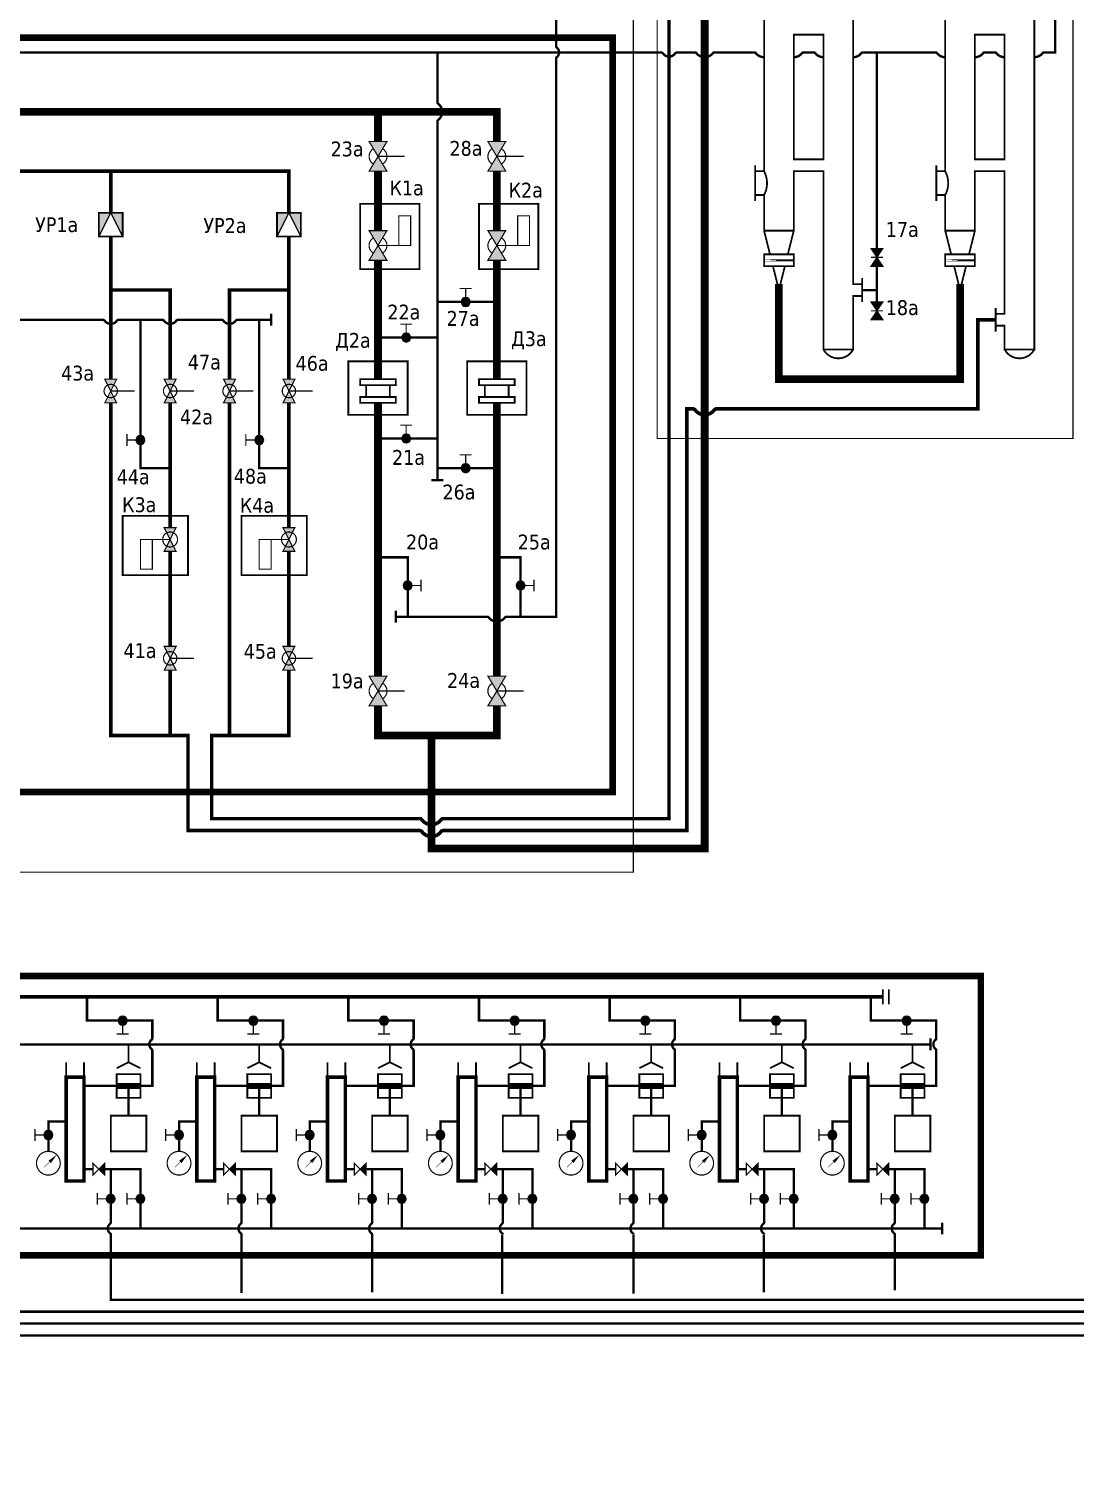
# Paper-space layout 'Layout1' of a CAD drawing. Header units: millimetres. Extents: x 40 to 1011, y 21 to 714.
# Drawn here: x 580.3 to 756.5, y 20.8 to 262 of the extents above; entities that cross this region are included whole.
import ezdxf

# ---------------------------------------------------------------- set-up
doc = ezdxf.new("R2010")
doc.units = ezdxf.units.MM
doc.linetypes.add('ACAD_ISO03W100', pattern=[30, 12, -18])
doc.linetypes.add('ACAD_ISO04W100', pattern=[30, 24, -3, 0, -3])
for name, color, linetype in [('Газ', 30, 'Continuous'), ('Диафрагмы 150', 7, 'Continuous'), ('Дренаж', 202, 'Continuous'), ('Емкости', 7, 'Continuous'), ('Задвижки 50', 7, 'Continuous'), ('Изм.приб.', 7, 'Continuous'), ('Клапаны 10', 7, 'Continuous'), ('Конденсат', 102, 'Continuous'), ('Краны 15', 7, 'Continuous'), ('Краны шар.пн.прив.100', 7, 'Continuous'), ('Краны шар.прив.150', 7, 'Continuous'), ('Краны шар.ручн.100', 7, 'Continuous'), ('Краны шар.ручн.150', 7, 'Continuous'), ('Метанол', 5, 'Continuous'), ('Площадки', 7, 'Continuous'), ('Трубы 57', 7, 'Continuous'), ('Трубы 89', 7, 'Continuous'), ('Штрих пункт.', 7, 'ACAD_ISO04W100')]:
    doc.layers.add(name, color=color, linetype=linetype)

# ---------------------------------------------------------------- blocks, each defined once
blk = doc.blocks.new('Заглушка 57')
at = {"layer": 'Трубы 57', "const_width": 0.4}
blk.add_lwpolyline([(0, 1), (0, -1)], dxfattribs=at)
blk = doc.blocks.new('Клапан 10')
at = {"layer": 'Клапаны 10'}
blk.add_hatch(color=256, dxfattribs=at).paths.add_polyline_path([(2, 1), (1, 0), (2, -1)])
at = {"layer": 'Клапаны 10', "const_width": 0.2}
blk.add_lwpolyline([(0, 1), (0, -1), (2, 1), (2, -1)], close=True, dxfattribs=at)
blk = doc.blocks.new('Кран 15')
at = {"layer": 'Краны 15'}
blk.add_hatch(color=256, dxfattribs=at).paths.add_polyline_path([(-0.75, 0.75, 1), (0.75, 0.75, 1)])
at = {"layer": 'Краны 15', "const_width": 0.2}
for points in [[(-2.25, 1.75), (-2.25, -0.25)], [(-0.75, 0.75), (-2.25, 0.75)]]:
    blk.add_lwpolyline(points, dxfattribs=at)
at = {"layer": 'Краны 15'}
blk.add_lwpolyline([(-0.75, 0.75, 1), (0.75, 0.75, 1), (-0.75, 0.75, 1)], format="xyb", dxfattribs=at)
blk = doc.blocks.new('Пересеч. 57-57')
at = {"layer": 'Трубы 57'}
blk.add_lwpolyline([(-1, 0, 0.4, 0.4, -0.236068), (-0.8, -0.1, 0.4, 0.4, 0.236068), (0, -0.5, 0.4, 0.4, 0.236068), (0.8, -0.1, 0.4, 0.4, -0.236068), (1, 0, 0, 0, 0)], format="xyseb", dxfattribs=at)
blk = doc.blocks.new('Изм.приб.')
at = {"layer": 'Изм.приб.', "const_width": 0.2}
blk.add_lwpolyline([(-2, 0, 1), (2, 0, 1), (-2, 0, 0.780776)], format="xyb", dxfattribs=at)
at = {"layer": 'Изм.приб.', "const_width": 0.1}
blk.add_lwpolyline([(0.21, 0.21), (-0.71, -0.71)], dxfattribs=at)
at = {"layer": 'Изм.приб.'}
blk.add_solid([(0.01, 0.41), (1.41, 1.41), (0.41, 0.01)], dxfattribs=at)
blk = doc.blocks.new('Пересеч. 57-108')
at = {"layer": 'Трубы 57', "const_width": 0.4}
blk.add_lwpolyline([(-1.4, 0, -0.236068), (-1, -0.2, 0.236068), (0, -0.7, 0.236068), (1, -0.2, -0.236068), (1.4, 0)], format="xyb", dxfattribs=at)
blk = doc.blocks.new('Кран шар.ручн.100 непрох.')
at = {"layer": 'Краны шар.ручн.100'}
h = blk.add_hatch(color=256, dxfattribs=at)
h.paths.add_polyline_path([(2, 0), (0, 1), (0, -1)])
h.paths.add_polyline_path([(2, 0), (4, -1), (4, 1)])
at = {"layer": 'Краны шар.ручн.100', "const_width": 0.2}
blk.add_lwpolyline([(2, 4), (2, 0)], dxfattribs=at)
blk.add_lwpolyline([(0, -1), (0, 1), (4, -1), (4, 1)], close=True, dxfattribs=at)
blk.add_lwpolyline([(0.875, 0, 1), (3.125, 0, 1), (0.875, 0, 1)], format="xyb", dxfattribs=at)
blk = doc.blocks.new('Кран шар.прив.100')
at = {"layer": 'Краны шар.пн.прив.100'}
h = blk.add_hatch(color=256, dxfattribs=at)
h.paths.add_polyline_path([(0, -1), (2, 0), (0, 1)])
h.paths.add_polyline_path([(2, 0), (4, -1), (4, 1)])
at = {"layer": 'Краны шар.пн.прив.100', "const_width": 0.2}
for points in [[(-3, 3), (2, 3), (2, 5), (-3, 5)], [(0, -1), (0, 1), (4, -1), (4, 1)]]:
    blk.add_lwpolyline(points, close=True, dxfattribs=at)
blk.add_lwpolyline([(2, 0), (2, 5)], dxfattribs=at)
blk.add_lwpolyline([(2, 1.25, 1.010442), (2, -1.25, 1.010442), (2, 1.25, 4.236068)], format="xyb", dxfattribs=at)
blk = doc.blocks.new('Кран шар.ручн.150')
at = {"layer": 'Краны шар.ручн.150'}
h = blk.add_hatch(color=256, dxfattribs=at)
h.paths.add_polyline_path([(2.5, 0), (0, 1.5), (0, -1.5)])
h.paths.add_polyline_path([(2.5, 0), (5, -1.5), (5, 1.5)])
at = {"layer": 'Краны шар.ручн.150', "const_width": 0.2}
blk.add_lwpolyline([(2.5, 0), (2.5, 4.5)], dxfattribs=at)
blk.add_lwpolyline([(5, -1.5), (0, 1.5), (0, -1.5), (5, 1.5)], close=True, dxfattribs=at)
for points in [[(3.79, 0.77, 0.56619), (1.21, 0.77)], [(1.21, -0.77, 0.56619), (3.79, -0.77)]]:
    blk.add_lwpolyline(points, format="xyb", dxfattribs=at)
blk = doc.blocks.new('Кран шар.прив.150')
at = {"layer": 'Краны шар.прив.150'}
h = blk.add_hatch(color=256, dxfattribs=at)
h.paths.add_polyline_path([(2.5, 0), (0, 1.5), (0, -1.5)])
h.paths.add_polyline_path([(2.5, 0), (5, -1.5), (5, 1.5)])
at = {"layer": 'Краны шар.прив.150', "const_width": 0.2}
for points in [[(-2.5, 3.5), (2.5, 3.5), (2.5, 5.5), (-2.5, 5.5)], [(5, -1.5), (0, 1.5), (0, -1.5), (5, 1.5)]]:
    blk.add_lwpolyline(points, close=True, dxfattribs=at)
blk.add_lwpolyline([(2.5, 0), (2.5, 3.5)], dxfattribs=at)
for points in [[(3.79, 0.77, 0.56619), (1.21, 0.77)], [(1.21, -0.77, 0.56619), (3.79, -0.77)]]:
    blk.add_lwpolyline(points, format="xyb", dxfattribs=at)
blk = doc.blocks.new('Диафрагма 150')
at = {"layer": 'Диафрагмы 150', "const_width": 0.3}
for points in [[(-3, 1), (3, 1), (3, 2), (-3, 2)], [(-3, -2), (3, -2), (3, -1), (-3, -1)]]:
    blk.add_lwpolyline(points, close=True, dxfattribs=at)
for points in [[(-2, 1), (-2, -1)], [(2, 1), (2, -1)]]:
    blk.add_lwpolyline(points, dxfattribs=at)
blk = doc.blocks.new('Пересеч. 57-159')
at = {"layer": 'Трубы 57'}
blk.add_lwpolyline([(-1.6, 0, 0.4, 0.4, -0.236068), (-1.4, -0.1, 0.4, 0.4, 0.236068), (0, -0.8, 0.4, 0.4, 0.236068), (1.4, -0.1, 0.4, 0.4, -0.236068), (1.6, 0, 0, 0, 0)], format="xyseb", dxfattribs=at)
blk = doc.blocks.new('Пересеч. 89-219')
at = {"layer": 'Трубы 89', "const_width": 0.6}
blk.add_lwpolyline([(-2, 0, -0.236068), (-1.6, -0.2, 0.236068), (0, -1, 0.236068), (1.6, -0.2, -0.236068), (2, 0)], format="xyb", dxfattribs=at)
blk = doc.blocks.new('Задвижка 50 непрох.')
at = {"layer": 'Задвижки 50'}
h = blk.add_hatch(color=256, dxfattribs=at)
h.paths.add_polyline_path([(0, 1), (0, -1), (1.5, 0)])
h.paths.add_polyline_path([(3, -1), (3, 1), (1.5, 0)])
at = {"layer": 'Задвижки 50', "const_width": 0.2}
blk.add_lwpolyline([(3, -1), (3, 1), (0, -1), (0, 1)], close=True, dxfattribs=at)
blk.add_lwpolyline([(1.5, 1), (1.5, -1)], dxfattribs=at)

psp = doc.layouts.get("Layout1")

# ---------------------------------------------------------------- hatches: boundary and pattern name
at = {"layer": 'Конденсат'}
h = psp.add_hatch(color=256, dxfattribs=at)
h.paths.add_polyline_path([(594.09, 231.03), (592.09, 231.03), (592.09, 227.03)])
h.paths.add_polyline_path([(596.09, 231.03), (594.09, 231.03), (596.09, 227.03)])
h = psp.add_hatch(color=256, dxfattribs=at)
h.paths.add_polyline_path([(624.09, 231.03), (622.09, 231.03), (622.09, 227.03)])
h.paths.add_polyline_path([(626.09, 231.03), (624.09, 231.03), (626.09, 227.03)])

# ---------------------------------------------------------------- linework, layer by layer
at = {"layer": 'Газ'}
psp.add_lwpolyline([(659.09, 243.03, 1.3, 1.3, 0), (659.09, 248.03, 1.3, 1.3, 0), (554.09, 248.03, 1.3, 1.3, 0), (554.09, 489.53, 1.3, 1.3, 0)], format="xyseb", dxfattribs=at)
for points, const_width in [([(669.09, 259.03), (669.09, 334.03), (699.09, 334.03)], 0.4), ([(706.59, 297.03), (706.59, 308.03), (694.09, 308.03), (694.09, 124.03), (648.09, 124.03), (648.09, 143.03), (659.09, 143.03), (659.09, 148.03)], 1.3), ([(660.69, 163.03), (669.09, 163.03), (669.09, 257.03)], 0.4), ([(639.09, 248.03), (639.09, 243.03)], 1.3), ([(639.09, 238.03), (639.09, 228.03)], 1.3), ([(659.09, 238.03), (659.09, 228.03)], 1.3), ([(659.09, 228.03), (659.09, 238.03)], 1.3), ([(639.09, 223.03), (639.09, 203.03)], 1.3), ([(659.09, 203.03), (659.09, 223.03)], 1.3), ([(706.59, 219.03), (706.59, 203.03), (737.09, 203.03), (737.09, 219.03)], 1.3), ([(639.09, 199.03), (639.09, 153.03)], 1.3), ([(659.09, 153.03), (659.09, 199.03)], 1.3), ([(639.09, 173.03), (644.09, 173.03), (644.09, 163.03)], 0.4), ([(659.09, 173.03), (663.09, 173.03), (663.09, 163.03)], 0.4), ([(642.09, 163.03), (657.49, 163.03)], 0.4), ([(639.09, 148.03), (639.09, 143.03), (648.09, 143.03)], 1.3)]:
    psp.add_lwpolyline(points, dxfattribs=dict(at, const_width=const_width))
at = {"layer": 'Газ', "const_width": 0.3}
for points in [[(636.09, 221.53), (646.09, 221.53), (646.09, 232.53), (636.09, 232.53)], [(656.09, 221.53), (666.09, 221.53), (666.09, 232.53), (656.09, 232.53)], [(634.09, 206.03), (644.09, 206.03), (644.09, 197.03), (634.09, 197.03)], [(654.09, 206.03), (664.09, 206.03), (664.09, 197.03), (654.09, 197.03)]]:
    psp.add_lwpolyline(points, close=True, dxfattribs=at)
at = {"layer": 'Дренаж'}
for points, const_width in [([(751.19, 258.03), (753.09, 258.03), (753.09, 292.03)], 0.4), ([(460.09, 258.03), (686.69, 258.03)], 0.4), ([(649.09, 258.03), (649.09, 249.63)], 0.4), ([(689.49, 258.03), (692.49, 258.03)], 0.4), ([(695.69, 258.03), (702.49, 258.03)], 0.4), ([(710.69, 258.03), (712.49, 258.03)], 0.4), ([(720.69, 258.03), (732.99, 258.03)], 0.4), ([(723.09, 258.03), (723.09, 225.03)], 0.4), ([(741.19, 258.03), (742.99, 258.03)], 0.4), ([(649.09, 246.43), (649.09, 186.03)], 0.4), ([(723.09, 222.03), (723.09, 218.03), (720.59, 218.03)], 0.4), ([(723.09, 218.03), (723.09, 216.03)], 0.4), ([(649.09, 216.03), (659.09, 216.03)], 0.4), ([(567.49, 213.03), (592.69, 213.03)], 0.4), ([(595.49, 213.03), (602.69, 213.03)], 0.4), ([(599.09, 213.03), (599.09, 188.03), (604.09, 188.03)], 0.4), ([(605.49, 213.03), (612.69, 213.03)], 0.4), ([(615.49, 213.03), (621.09, 213.03)], 0.4), ([(619.09, 213.03), (619.09, 188.03), (624.09, 188.03)], 0.4), ([(639.09, 210.03), (649.09, 210.03)], 0.4), ([(639.09, 193.03), (649.09, 193.03)], 0.4), ([(649.09, 188.03), (659.09, 188.03)], 0.4), ([(597.09, 91.03), (597.09, 88.03)], 0.3), ([(619.09, 91.03), (619.09, 88.03)], 0.3), ([(641.09, 91.03), (641.09, 88.03)], 0.3), ([(663.09, 91.03), (663.09, 88.03)], 0.3), ([(685.09, 91.03), (685.09, 88.03)], 0.3), ([(707.09, 91.03), (707.09, 88.03)], 0.3), ([(729.09, 91.03), (729.09, 88.03)], 0.3), ([(597.09, 88.03), (595.09, 87.03)], 0.3), ([(597.09, 88.03), (599.09, 87.03)], 0.3), ([(619.09, 88.03), (617.09, 87.03)], 0.3), ([(619.09, 88.03), (621.09, 87.03)], 0.3), ([(641.09, 88.03), (639.09, 87.03)], 0.3), ([(641.09, 88.03), (643.09, 87.03)], 0.3), ([(663.09, 88.03), (661.09, 87.03)], 0.3), ([(663.09, 88.03), (665.09, 87.03)], 0.3), ([(685.09, 88.03), (683.09, 87.03)], 0.3), ([(685.09, 88.03), (687.09, 87.03)], 0.3), ([(707.09, 88.03), (705.09, 87.03)], 0.3), ([(707.09, 88.03), (709.09, 87.03)], 0.3), ([(729.09, 88.03), (727.09, 87.03)], 0.3), ([(729.09, 88.03), (731.09, 87.03)], 0.3)]:
    psp.add_lwpolyline(points, dxfattribs=dict(at, const_width=const_width))
at = {"layer": 'Дренаж', "const_width": 0.4}
for points in [[(702.49, 258.03, -0.236068), (702.69, 257.93, 0.236068), (704.09, 257.23)], [(710.69, 258.03, 0.236068), (710.49, 257.93, -0.236068), (709.09, 257.23)], [(712.49, 258.03, -0.236068), (712.69, 257.93, 0.236068), (714.09, 257.23)], [(720.69, 258.03, 0.236068), (720.49, 257.93, -0.236068), (719.09, 257.23)], [(732.99, 258.03, -0.236068), (733.19, 257.93, 0.236068), (734.59, 257.23)], [(741.19, 258.03, 0.236068), (740.99, 257.93, -0.236068), (739.59, 257.23)], [(742.99, 258.03, -0.236068), (743.19, 257.93, 0.236068), (744.59, 257.23)], [(751.19, 258.03, 0.236068), (750.99, 257.93, -0.236068), (749.59, 257.23)]]:
    psp.add_lwpolyline(points, format="xyb", dxfattribs=at)
at = {"layer": 'Дренаж'}
psp.add_lwpolyline([(732.09, 91.03, 0.4, 0.4, 0), (510.09, 91.03, 0.4, 0.4, 0), (510.09, 21.03, 0.4, 0.4, 0), (505.09, 21.03, 0, 0, 0)], format="xyseb", dxfattribs=at)
at = {"layer": 'Емкости'}
for points in [[(712.59, 304.03, 0.3, 0.3, 0), (714.09, 304.03, 0.3, 0.3, 0), (714.09, 308.03, 0.3, 0.3, 0), (719.09, 308.03, 0.3, 0.3, 0), (719.09, 219.03, 0.3, 0.3, 0), (720.59, 219.03, 0, 0, 0)], [(743.09, 212.03, 0.3, 0.3, 0), (744.59, 212.03, 0.3, 0.3, 0), (744.59, 208.03, 0.3, 0.3, 0), (749.59, 208.03, 0.3, 0.3, 0), (749.59, 297.03, 0.3, 0.3, 0), (751.09, 297.03, 0, 0, 0)], [(702.59, 238.03, 0.3, 0.3, 0), (704.09, 238.03, 0.3, 0.3, 0), (704.09, 273.03, 0.3, 0.3, 0), (702.59, 273.03, 0, 0, 0)], [(733.09, 238.03, 0.3, 0.3, 0), (734.59, 238.03, 0.3, 0.3, 0), (734.59, 273.03, 0.3, 0.3, 0), (733.09, 273.03, 0, 0, 0)], [(702.59, 234.03, 0.3, 0.3, 0), (704.09, 234.03, 0.3, 0.3, 0), (704.09, 228.03, 0.3, 0.3, 0), (709.09, 228.03, 0.3, 0.3, 0), (709.09, 238.03, 0.3, 0.3, 0), (714.09, 238.03, 0.3, 0.3, 0), (714.09, 208.03, 0.3, 0.3, 0), (719.09, 208.03, 0.3, 0.3, 0), (719.09, 217.03, 0.3, 0.3, 0), (720.59, 217.03, 0, 0, 0)], [(733.09, 234.03, 0.3, 0.3, 0), (734.59, 234.03, 0.3, 0.3, 0), (734.59, 228.03, 0.3, 0.3, 0), (739.59, 228.03, 0.3, 0.3, 0), (739.59, 238.03, 0.3, 0.3, 0), (744.59, 238.03, 0.3, 0.3, 0), (744.59, 214.03, 0.3, 0.3, 0), (743.09, 214.03, 0, 0, 0)]]:
    psp.add_lwpolyline(points, format="xyseb", dxfattribs=at)
at = {"layer": 'Емкости', "const_width": 0.3}
for points in [[(714.09, 240.03), (714.09, 261.03), (709.09, 261.03), (709.09, 240.03)], [(744.59, 240.03), (744.59, 261.03), (739.59, 261.03), (739.59, 240.03)], [(704.09, 222.03), (709.09, 222.03), (709.09, 224.03), (704.09, 224.03)], [(704.09, 223.03), (709.09, 223.03), (709.09, 223.03), (704.09, 223.03)], [(734.59, 222.03), (739.59, 222.03), (739.59, 224.03), (734.59, 224.03)], [(734.59, 223.03), (739.59, 223.03), (739.59, 223.03), (734.59, 223.03)]]:
    psp.add_lwpolyline(points, close=True, dxfattribs=at)
for points in [[(702.59, 233.03), (702.59, 239.03)], [(733.09, 233.03), (733.09, 239.03)], [(704.09, 228.03), (705.09, 224.03)], [(709.09, 228.03), (708.09, 224.03)], [(734.59, 228.03), (735.59, 224.03)], [(739.59, 228.03), (738.59, 224.03)], [(705.59, 222.03), (706.59, 218.03)], [(707.59, 222.03), (706.59, 218.03)], [(736.09, 222.03), (737.09, 218.03)], [(738.09, 222.03), (737.09, 218.03)], [(720.59, 216.03), (720.59, 220.03)], [(743.09, 211.03), (743.09, 215.03)]]:
    psp.add_lwpolyline(points, dxfattribs=at)
for points in [[(704.09, 234.03, 0.25), (704.09, 238.03)], [(734.59, 234.03, 0.25), (734.59, 238.03)], [(714.09, 208.03, 0.6), (719.09, 208.03)], [(744.59, 208.03, 0.6), (749.59, 208.03)]]:
    psp.add_lwpolyline(points, format="xyb", dxfattribs=at)
at = {"layer": 'Конденсат', "color": 3, "const_width": 0.6}
for points in [[(650.09, 129.03), (688.09, 129.03), (688.09, 312.03), (697.69, 312.03)], [(562.09, 246.03), (562.09, 238.03), (624.09, 238.03), (624.09, 231.03)], [(594.09, 238.03), (594.09, 231.03)], [(594.09, 227.03), (594.09, 203.03)], [(624.09, 227.03), (624.09, 203.03)], [(594.09, 218.03), (604.09, 218.03), (604.09, 203.03)], [(624.09, 218.03), (614.09, 218.03), (614.09, 203.03)], [(696.09, 198.03), (740.09, 198.03), (740.09, 213.03), (743.09, 213.03)], [(594.09, 199.03), (594.09, 143.03), (607.09, 143.03), (607.09, 127.03), (646.09, 127.03)], [(604.09, 199.03), (604.09, 178.03)], [(624.09, 199.03), (624.09, 178.03)], [(650.09, 127.03), (691.09, 127.03), (691.09, 198.03), (692.09, 198.03)], [(604.09, 174.03), (604.09, 158.03)], [(624.09, 174.03), (624.09, 158.03)], [(604.09, 154.03), (604.09, 143.03)], [(624.09, 154.03), (624.09, 143.03), (611.09, 143.03), (611.09, 129.03), (646.09, 129.03)]]:
    psp.add_lwpolyline(points, dxfattribs=at)
at = {"layer": 'Конденсат', "const_width": 0.3}
for points in [[(592.09, 231.03), (596.09, 231.03), (596.09, 227.03), (592.09, 227.03)], [(622.09, 231.03), (626.09, 231.03), (626.09, 227.03), (622.09, 227.03)], [(596.09, 180.03), (607.09, 180.03), (607.09, 170.03), (596.09, 170.03)], [(616.09, 180.03), (627.09, 180.03), (627.09, 170.03), (616.09, 170.03)]]:
    psp.add_lwpolyline(points, close=True, dxfattribs=at)
at = {"layer": 'Конденсат'}
for points in [[(592.09, 227.03), (594.09, 231.03)], [(594.09, 231.03), (596.09, 227.03)], [(622.09, 227.03), (624.09, 231.03)], [(624.09, 231.03), (626.09, 227.03)]]:
    psp.add_lwpolyline(points, dxfattribs=at)
at = {"layer": 'Конденсат', "const_width": 0.6}
psp.add_lwpolyline([(614.09, 199.03), (614.09, 143.03)], dxfattribs=at)
at = {"layer": 'Метанол'}
for points, const_width in [([(529.1, 48.04), (529.09, 42.03), (771.09, 42.03), (771.09, 114.03)], 0.4), ([(550.09, 48.03), (550.09, 44.03), (768.09, 44.03), (768.09, 114.03)], 0.4), ([(572.1, 48.01), (572.1, 46.03), (765.09, 46.03), (765.09, 114.03)], 0.4), ([(594.08, 48.46), (594.09, 48.03), (762.09, 48.03), (762.09, 114.03)], 0.4), ([(504.09, 90.03), (504.09, 99.03), (724.09, 99.03)], 0.6), ([(590.09, 99.03), (590.09, 95.03), (601.09, 95.03), (601.09, 92.03)], 0.4), ([(612.09, 99.03), (612.09, 95.03), (623.09, 95.03), (623.09, 92.03)], 0.4), ([(634.09, 99.03), (634.09, 95.03), (645.09, 95.03), (645.09, 92.03)], 0.4), ([(656.09, 99.03), (656.09, 95.03), (667.09, 95.03), (667.09, 92.03)], 0.4), ([(678.09, 99.03), (678.09, 95.03), (689.09, 95.03), (689.09, 92.03)], 0.4), ([(700.09, 99.03), (700.09, 95.03), (711.09, 95.03), (711.09, 92.03)], 0.4), ([(722.09, 99.03), (722.09, 95.03), (733.09, 95.03), (733.09, 92.03)], 0.4), ([(601.09, 90.03), (601.09, 84.03), (589.59, 84.03)], 0.4), ([(623.09, 90.03), (623.09, 84.03), (611.59, 84.03)], 0.4), ([(645.09, 90.03), (645.09, 84.03), (633.59, 84.03)], 0.4), ([(667.09, 90.03), (667.09, 84.03), (655.59, 84.03)], 0.4), ([(689.09, 90.03), (689.09, 84.03), (677.59, 84.03)], 0.4), ([(711.09, 90.03), (711.09, 84.03), (699.59, 84.03)], 0.4), ([(733.09, 90.03), (733.09, 84.03), (721.59, 84.03)], 0.4), ([(586.59, 85.53), (586.59, 88.03)], 0.3), ([(589.59, 85.53), (589.59, 88.03)], 0.3), ([(608.59, 85.53), (608.59, 88.03)], 0.3), ([(611.59, 85.53), (611.59, 88.03)], 0.3), ([(630.59, 85.53), (630.59, 88.03)], 0.3), ([(633.59, 85.53), (633.59, 88.03)], 0.3), ([(652.59, 85.53), (652.59, 88.03)], 0.3), ([(655.59, 85.53), (655.59, 88.03)], 0.3), ([(674.59, 85.53), (674.59, 88.03)], 0.3), ([(677.59, 85.53), (677.59, 88.03)], 0.3), ([(696.59, 85.53), (696.59, 88.03)], 0.3), ([(699.59, 85.53), (699.59, 88.03)], 0.3), ([(718.59, 85.53), (718.59, 88.03)], 0.3), ([(721.59, 85.53), (721.59, 88.03)], 0.3), ([(595.09, 84.03), (599.09, 84.03)], 1), ([(617.09, 84.03), (621.09, 84.03)], 1), ([(639.09, 84.03), (643.09, 84.03)], 1), ([(661.09, 84.03), (665.09, 84.03)], 1), ([(683.09, 84.03), (687.09, 84.03)], 1), ([(705.09, 84.03), (709.09, 84.03)], 1), ([(727.09, 84.03), (731.09, 84.03)], 1), ([(586.59, 78.03), (583.59, 78.03), (583.59, 73.03)], 0.4), ([(608.59, 78.03), (605.59, 78.03), (605.59, 73.03)], 0.4), ([(630.59, 78.03), (627.59, 78.03), (627.59, 73.03)], 0.4), ([(652.59, 78.03), (649.59, 78.03), (649.59, 73.03)], 0.4), ([(674.59, 78.03), (671.59, 78.03), (671.59, 73.03)], 0.4), ([(696.59, 78.03), (693.59, 78.03), (693.59, 73.03)], 0.4), ([(718.59, 78.03), (715.59, 78.03), (715.59, 73.03)], 0.4), ([(589.59, 70.03), (591.09, 70.03)], 0.4), ([(593.09, 70.03), (599.09, 70.03), (599.09, 60.03)], 0.4), ([(594.09, 70.03), (594.09, 61.03)], 0.4), ([(611.59, 70.03), (613.09, 70.03)], 0.4), ([(615.09, 70.03), (621.09, 70.03), (621.09, 60.03)], 0.4), ([(616.09, 70.03), (616.09, 61.03)], 0.4), ([(633.59, 70.03), (635.09, 70.03)], 0.4), ([(637.09, 70.03), (643.09, 70.03), (643.09, 60.03)], 0.4), ([(638.09, 70.03), (638.09, 61.03)], 0.4), ([(655.59, 70.03), (657.09, 70.03)], 0.4), ([(659.09, 70.03), (665.09, 70.03), (665.09, 60.03)], 0.4), ([(660.09, 70.03), (660.09, 61.03)], 0.4), ([(677.59, 70.03), (679.09, 70.03)], 0.4), ([(681.09, 70.03), (687.09, 70.03), (687.09, 60.03)], 0.4), ([(682.09, 70.03), (682.09, 61.03)], 0.4), ([(699.59, 70.03), (701.09, 70.03)], 0.4), ([(703.09, 70.03), (709.09, 70.03), (709.09, 60.03)], 0.4), ([(704.09, 70.03), (704.09, 61.03)], 0.4), ([(721.59, 70.03), (723.09, 70.03)], 0.4), ([(725.09, 70.03), (731.09, 70.03), (731.09, 60.03)], 0.4), ([(726.09, 70.03), (726.09, 61.03)], 0.4), ([(531.09, 60.03), (734.09, 60.03)], 0.4), ([(594.09, 59.03), (594.09, 48.03)], 0.4), ([(616.09, 59.03), (616.09, 49.19)], 0.4), ([(638.09, 59.03), (638.09, 49.31)], 0.4), ([(659.97, 58.97), (659.97, 48.99)], 0.4), ([(682.09, 59), (682.09, 49.09)], 0.4), ([(704.05, 59), (704.05, 49.26)], 0.4), ([(726.11, 59.03), (726.11, 49.65)], 0.4)]:
    psp.add_lwpolyline(points, dxfattribs=dict(at, const_width=const_width))
for points, const_width in [([(514.09, 103.03), (741.09, 103.03), (741.09, 55.03), (514.09, 55.03)], 0.1), ([(740.09, 56.03), (515.09, 56.03), (515.09, 102.03), (740.09, 102.03)], 0.1), ([(586.59, 68.03), (589.59, 68.03), (589.59, 85.53), (586.59, 85.53)], 0.6), ([(595.09, 86.03), (599.09, 86.03), (599.09, 82.03), (595.09, 82.03)], 0.3), ([(608.59, 68.03), (611.59, 68.03), (611.59, 85.53), (608.59, 85.53)], 0.6), ([(617.09, 86.03), (621.09, 86.03), (621.09, 82.03), (617.09, 82.03)], 0.3), ([(630.59, 68.03), (633.59, 68.03), (633.59, 85.53), (630.59, 85.53)], 0.6), ([(639.09, 86.03), (643.09, 86.03), (643.09, 82.03), (639.09, 82.03)], 0.3), ([(652.59, 68.03), (655.59, 68.03), (655.59, 85.53), (652.59, 85.53)], 0.6), ([(661.09, 86.03), (665.09, 86.03), (665.09, 82.03), (661.09, 82.03)], 0.3), ([(674.59, 68.03), (677.59, 68.03), (677.59, 85.53), (674.59, 85.53)], 0.6), ([(683.09, 86.03), (687.09, 86.03), (687.09, 82.03), (683.09, 82.03)], 0.3), ([(696.59, 68.03), (699.59, 68.03), (699.59, 85.53), (696.59, 85.53)], 0.6), ([(705.09, 86.03), (709.09, 86.03), (709.09, 82.03), (705.09, 82.03)], 0.3), ([(718.59, 68.03), (721.59, 68.03), (721.59, 85.53), (718.59, 85.53)], 0.6), ([(727.09, 86.03), (731.09, 86.03), (731.09, 82.03), (727.09, 82.03)], 0.3), ([(594.09, 79.03), (600.09, 79.03), (600.09, 73.03), (594.09, 73.03)], 0.3), ([(616.09, 79.03), (622.09, 79.03), (622.09, 73.03), (616.09, 73.03)], 0.3), ([(638.09, 79.03), (644.09, 79.03), (644.09, 73.03), (638.09, 73.03)], 0.3), ([(660.09, 79.03), (666.09, 79.03), (666.09, 73.03), (660.09, 73.03)], 0.3), ([(682.09, 79.03), (688.09, 79.03), (688.09, 73.03), (682.09, 73.03)], 0.3), ([(704.09, 79.03), (710.09, 79.03), (710.09, 73.03), (704.09, 73.03)], 0.3), ([(726.09, 79.03), (732.09, 79.03), (732.09, 73.03), (726.09, 73.03)], 0.3)]:
    psp.add_lwpolyline(points, close=True, dxfattribs=dict(at, const_width=const_width))
at = {"layer": 'Метанол', "linetype": 'ACAD_ISO03W100', "const_width": 1}
psp.add_lwpolyline([(514.59, 102.53), (740.59, 102.53), (740.59, 55.53), (514.59, 55.53)], close=True, dxfattribs=at)
at = {"layer": 'Метанол'}
for points in [[(597.09, 84.03, 0.4, 0.4, 0), (597.09, 79.03, 0, 0, 0)], [(619.09, 84.03, 0.4, 0.4, 0), (619.09, 79.03, 0, 0, 0)], [(641.09, 84.03, 0.4, 0.4, 0), (641.09, 79.03, 0, 0, 0)], [(663.09, 84.03, 0.4, 0.4, 0), (663.09, 79.03, 0, 0, 0)], [(685.09, 84.03, 0.4, 0.4, 0), (685.09, 79.03, 0, 0, 0)], [(707.09, 84.03, 0.4, 0.4, 0), (707.09, 79.03, 0, 0, 0)], [(729.09, 84.03, 0.4, 0.4, 0), (729.09, 79.03, 0, 0, 0)]]:
    psp.add_lwpolyline(points, format="xyseb", dxfattribs=at)
at = {"layer": 'Площадки', "const_width": 0.1}
for points in [[(464.09, 261.03), (679.09, 261.03), (679.09, 133.03), (464.09, 133.03)], [(678.09, 134.03), (465.09, 134.03), (465.09, 260.03), (678.09, 260.03)]]:
    psp.add_lwpolyline(points, close=True, dxfattribs=at)
at = {"layer": 'Площадки', "linetype": 'ACAD_ISO03W100', "ltscale": 1.5, "const_width": 1}
psp.add_lwpolyline([(464.59, 260.53), (678.59, 260.53), (678.59, 133.53), (464.59, 133.53)], close=True, dxfattribs=at)
at = {"layer": 'Трубы 89', "const_width": 0.3}
for points in [[(724.09, 100.28), (724.09, 97.78)], [(725.09, 100.28), (725.09, 97.78)]]:
    psp.add_lwpolyline(points, dxfattribs=at)
at = {"layer": 'Штрих пункт.', "const_width": 0.2}
for points in [[(682.09, 422.03), (462.09, 422.03), (462.09, 120.03), (682.09, 120.03)], [(686.09, 193.03), (756.09, 193.03), (756.09, 339.03), (686.09, 339.03)]]:
    psp.add_lwpolyline(points, close=True, dxfattribs=at)

# ---------------------------------------------------------------- block references
at = {"layer": 'Газ'}
for name, p, rotation in [('Пересеч. 57-57', (669.09, 258.03), 90), ('Кран шар.ручн.150', (639.09, 243.03), 270), ('Кран шар.ручн.150', (659.09, 243.03), 270), ('Кран шар.прив.150', (639.09, 228.03), 270), ('Кран шар.прив.150', (659.09, 228.03), 270), ('Кран 15', (644.09, 169.03), 180), ('Кран 15', (663.09, 169.03), 180), ('Кран шар.ручн.150', (639.09, 153.03), 270), ('Кран шар.ручн.150', (659.09, 153.03), 270)]:
    psp.add_blockref(name, p, dxfattribs=dict(at, rotation=rotation))
for name, p in [('Диафрагма 150', (639.09, 201.03)), ('Диафрагма 150', (659.09, 201.03)), ('Заглушка 57', (642.09, 163.03)), ('Пересеч. 57-159', (659.09, 163.03))]:
    psp.add_blockref(name, p, dxfattribs=at)
at = {"layer": 'Дренаж'}
for name, p in [('Пересеч. 57-108', (688.09, 258.03)), ('Пересеч. 57-159', (694.09, 258.03)), ('Пересеч. 57-108', (594.09, 213.03)), ('Пересеч. 57-108', (604.09, 213.03)), ('Пересеч. 57-108', (614.09, 213.03)), ('Заглушка 57', (621.09, 213.03)), ('Кран 15', (599.09, 192.03)), ('Кран 15', (619.09, 192.03))]:
    psp.add_blockref(name, p, dxfattribs=at)
for name, p, rotation in [('Пересеч. 57-159', (649.09, 248.03), 90), ('Задвижка 50 непрох.', (723.09, 225.03), 270), ('Кран 15', (653.09, 216.03), 270), ('Задвижка 50 непрох.', (723.09, 216.03), 270), ('Кран 15', (643.09, 210.03), 270), ('Кран 15', (643.09, 193.03), 270), ('Кран 15', (653.09, 188.03), 270), ('Заглушка 57', (649.09, 186.03), 270)]:
    psp.add_blockref(name, p, dxfattribs=dict(at, rotation=rotation))
at = {"layer": 'Конденсат'}
for name, p, rotation in [('Кран шар.ручн.100 непрох.', (594.09, 203.03), 270), ('Кран шар.ручн.100 непрох.', (604.09, 203.03), 270), ('Кран шар.ручн.100 непрох.', (614.09, 203.03), 270), ('Кран шар.ручн.100 непрох.', (624.09, 203.03), 270), ('Кран шар.прив.100', (604.09, 174.03), 90), ('Кран шар.прив.100', (624.09, 174.03), 90), ('Кран шар.ручн.100 непрох.', (604.09, 158.03), 270), ('Кран шар.ручн.100 непрох.', (624.09, 158.03), 270)]:
    psp.add_blockref(name, p, dxfattribs=dict(at, rotation=rotation))
for p in [(694.09, 198.03), (648.09, 129.03), (648.09, 127.03)]:
    psp.add_blockref('Пересеч. 89-219', p, dxfattribs=at)
at = {"layer": 'Метанол'}
for name, p, rotation in [('Кран 15', (596.84, 95.03), 90), ('Кран 15', (618.84, 95.03), 90), ('Кран 15', (640.84, 95.03), 90), ('Кран 15', (662.84, 95.03), 90), ('Кран 15', (684.84, 95.03), 90), ('Кран 15', (706.84, 95.03), 90), ('Кран 15', (728.84, 95.03), 90), ('Пересеч. 57-57', (601.09, 91.03), 270), ('Пересеч. 57-57', (623.09, 91.03), 270), ('Пересеч. 57-57', (645.09, 91.03), 270), ('Пересеч. 57-57', (667.09, 91.03), 270), ('Пересеч. 57-57', (689.09, 91.03), 270), ('Пересеч. 57-57', (711.09, 91.03), 270), ('Пересеч. 57-57', (733.09, 91.03), 270), ('Пересеч. 57-57', (594.09, 60.03), 270), ('Пересеч. 57-57', (616.09, 60.03), 270), ('Пересеч. 57-57', (638.09, 60.03), 270), ('Пересеч. 57-57', (660.09, 60.03), 270), ('Пересеч. 57-57', (682.09, 60.03), 270), ('Пересеч. 57-57', (704.09, 60.03), 270), ('Пересеч. 57-57', (726.09, 60.03), 270)]:
    psp.add_blockref(name, p, dxfattribs=dict(at, rotation=rotation))
for name, p in [('Заглушка 57', (732.09, 91.03)), ('Кран 15', (583.59, 75.03)), ('Кран 15', (605.59, 75.03)), ('Кран 15', (627.59, 75.03)), ('Кран 15', (649.59, 75.03)), ('Кран 15', (671.59, 75.03)), ('Кран 15', (693.59, 75.03)), ('Кран 15', (715.59, 75.03)), ('Изм.приб.', (583.59, 71.03)), ('Изм.приб.', (605.59, 71.03)), ('Изм.приб.', (627.59, 71.03)), ('Изм.приб.', (649.59, 71.03)), ('Изм.приб.', (671.59, 71.03)), ('Изм.приб.', (693.59, 71.03)), ('Изм.приб.', (715.59, 71.03)), ('Клапан 10', (591.09, 70.03)), ('Клапан 10', (613.09, 70.03)), ('Клапан 10', (635.09, 70.03)), ('Клапан 10', (657.09, 70.03)), ('Клапан 10', (679.09, 70.03)), ('Клапан 10', (701.09, 70.03)), ('Клапан 10', (723.09, 70.03)), ('Кран 15', (594.09, 64.28)), ('Кран 15', (599.09, 64.28)), ('Кран 15', (616.09, 64.28)), ('Кран 15', (621.09, 64.28)), ('Кран 15', (638.09, 64.28)), ('Кран 15', (643.09, 64.28)), ('Кран 15', (660.09, 64.28)), ('Кран 15', (665.09, 64.28)), ('Кран 15', (682.09, 64.28)), ('Кран 15', (687.09, 64.28)), ('Кран 15', (704.09, 64.28)), ('Кран 15', (709.09, 64.28)), ('Кран 15', (726.09, 64.28)), ('Кран 15', (731.09, 64.28)), ('Заглушка 57', (734.09, 60.03))]:
    psp.add_blockref(name, p, dxfattribs=at)

# ---------------------------------------------------------------- texts
at = {"layer": 'Газ', "char_height": 2.5, "attachment_point": 1}
for s, insert, width in [('{\\fTahoma|b0|i0|c204|p32;23а}', (631.11, 243.03), 7.9849), ('{\\fTahoma|b0|i0|c204|p32;28а}', (651.12, 243.13), 7.9849), ('{\\fTahoma|b0|i0|c204|p32;К1а}', (641.02, 236.46), 11.794), ('{\\fTahoma|b0|i0|c204|p32;К2а}', (661.08, 236.1), 11.3555), ('{\\fTahoma|b0|i0|c204|p32;Д2а}', (631.88, 210.8), 8.7146), ('{\\fTahoma|b0|i0|c204|p32;Д3а}', (661.5, 211.08), 9.6732), ('{\\fTahoma|b0|i0|c204|p32;20а}', (643.81, 176.86), 7.9849), ('{\\fTahoma|b0|i0|c204|p32;25а}', (662.61, 176.86), 7.9849), ('{\\fTahoma|b0|i0|c204|p32;19а}', (631.11, 153.46), 7.9849), ('{\\fTahoma|b0|i0|c204|p32;24а}', (650.72, 153.55), 7.9849)]:
    psp.add_mtext(s, dxfattribs=dict(at, insert=insert, width=width))
at = {"layer": 'Дренаж', "char_height": 2.5, "attachment_point": 1}
for s, insert, width in [('{\\fTahoma|b0|i0|c204|p32;17а}', (724.58, 229.48), 16.0557), ('{\\fTahoma|b0|i0|c204|p32;22а}', (640.66, 215.57), 11.8272), ('{\\fTahoma|b0|i0|c204|p32;18а}', (724.58, 216.32), 16.0557), ('{\\fTahoma|b0|i0|c204|p32;27а}', (650.63, 214.5), 11.8272), ('{\\fTahoma|b0|i0|c204|p32;21а}', (641.45, 191.1), 11.8272), ('{\\fTahoma|b0|i0|c204|p32;44а}', (595.09, 187.83), 11.8272), ('{\\fTahoma|b0|i0|c204|p32;48а}', (614.81, 187.94), 11.8272), ('{\\fTahoma|b0|i0|c204|p32;26а}', (649.94, 185.27), 11.8272)]:
    psp.add_mtext(s, dxfattribs=dict(at, insert=insert, width=width))
at = {"layer": 'Конденсат', "char_height": 2.5, "attachment_point": 1}
for s, insert, width in [('{\\fTahoma|b0|i0|c204|p32;УР1а}', (581.36, 230.28), 16.2358), ('{\\fTahoma|b0|i0|c204|p32;УР2а}', (609.69, 230.14), 16.2358), ('{\\fTahoma|b0|i0|c204|p32;43а}', (585.73, 205.29), 6.7019), ('{\\fTahoma|b0|i0|c204|p32;47а}', (607.07, 207.15), 6.7019), ('{\\fTahoma|b0|i0|c204|p32;46а}', (625.21, 206.94), 6.7019), ('{\\fTahoma|b0|i0|c204|p32;42а}', (605.75, 197.91), 6.7019), ('{\\fTahoma|b0|i0|c204|p32;К3а}', (596, 183.13), 22.4282), ('{\\fTahoma|b0|i0|c204|p32;К4а}', (615.82, 183.03), 22.4282), ('{\\fTahoma|b0|i0|c204|p32;41а}', (596.24, 158.57), 6.7019), ('{\\fTahoma|b0|i0|c204|p32;45а}', (616.48, 158.46), 6.7019)]:
    psp.add_mtext(s, dxfattribs=dict(at, insert=insert, width=width))

doc.saveas('drawing.dxf')
